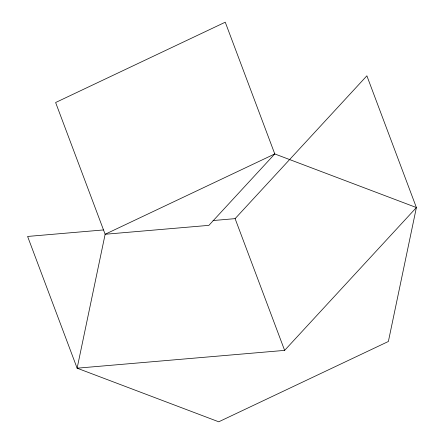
<?xml version="1.0" encoding="UTF-8"?>
<svg xmlns="http://www.w3.org/2000/svg" width="444" height="444" viewBox="0 0 444 444"><rect width="100%" height="100%" fill="white"/><g stroke="black" fill="none" stroke-linecap="round" stroke-linejoin="round"><path stroke-width="0.67" d="M213.048 220.54L235.109 218.642L366.877 75.813L416.394 207.548L388.378 341.48L218.742 421.8L77.123 368.187L27.606 236.452L103.435 229.942M284.626 350.383L416.394 207.548L274.775 153.94L105.139 234.26L77.123 368.187L284.626 350.383L235.109 218.642M274.775 153.94L208.891 225.358L105.139 234.26L55.622 102.52L225.258 22.2L274.775 153.94"/></g></svg>
